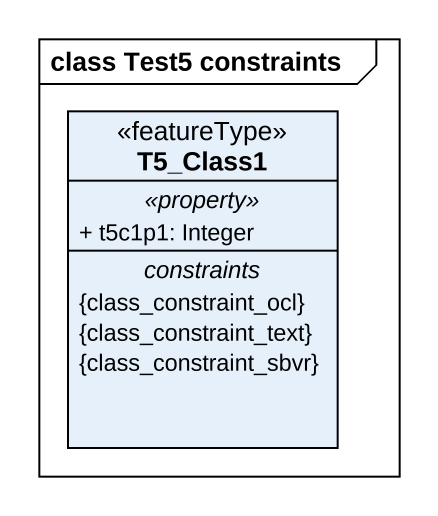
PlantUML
@startuml
mainframe class Test5 constraints
hide circle
hide empty members
skinparam classAttributeIconSize 0
class T5_Class1 <<featureType>> {
  .. <<property>> ..
  + t5c1p1: Integer
  -- constraints --
  {class_constraint_ocl}
  {class_constraint_text}
  {class_constraint_sbvr}
}
@enduml
